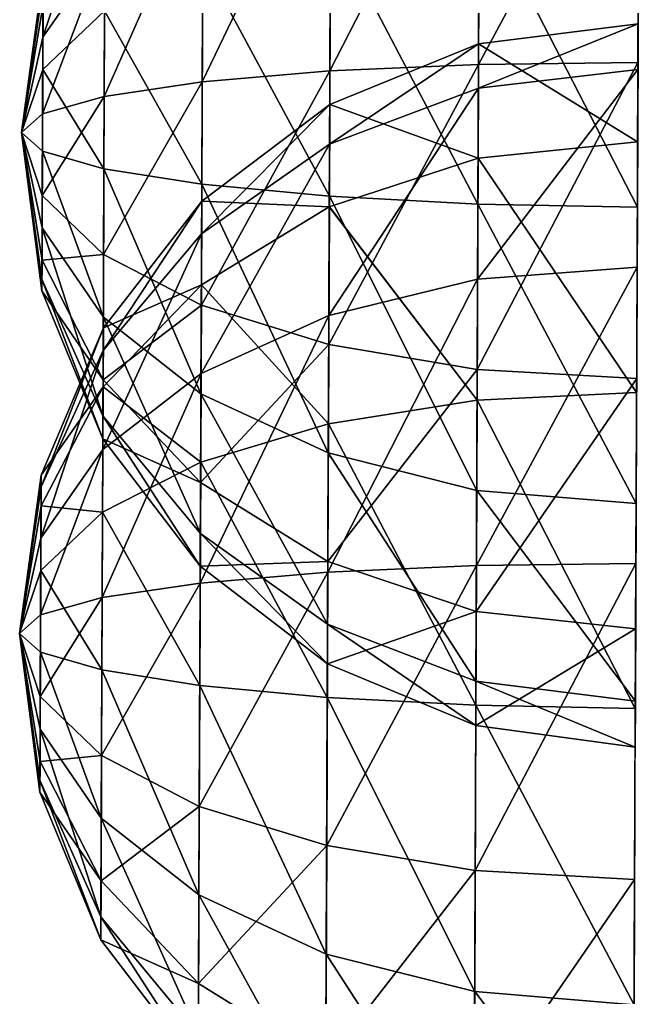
# Model space of a CAD drawing. Header units: metres. Extents: x -322 to 100, y -423 to 142.
# Drawn here: x -80.41 to -50.52, y -2.52 to 45.06 of the extents above; entities that cross this region are included whole.
import ezdxf

# ---------------------------------------------------------------- set-up
doc = ezdxf.new("R2010")
doc.units = ezdxf.units.M

msp = doc.modelspace()

# ---------------------------------------------------------------- linework, layer by layer
for points in [[(-50.240597, 57.39682, -816.6804), (-58.007607, 56.81713, -817.4996), (-58.0646, 42.88397, -811.9441), (-58.064503, 42.884068, -811.944)], [(-50.240597, 57.39682, -816.6804), (-58.0646, 42.88397, -811.9441), (-50.299603, 42.972145, -810.9289), (-50.299503, 42.972244, -810.9288)], [(-58.007607, 56.81713, -817.4996), (-65.250305, 55.05405, -819.9013), (-65.30141, 42.561913, -814.9204), (-65.30131, 42.56201, -814.9203)], [(-58.007607, 56.81713, -817.4996), (-65.30141, 42.561913, -814.9204), (-58.0646, 42.88397, -811.9441), (-58.064503, 42.884068, -811.944)], [(-65.250305, 55.05405, -819.9013), (-71.47513, 52.227722, -823.7219), (-71.516846, 42.02794, -819.655), (-71.51675, 42.028038, -819.6549)], [(-65.250305, 55.05405, -819.9013), (-71.516846, 42.02794, -819.655), (-65.30141, 42.561913, -814.9204), (-65.30131, 42.56201, -814.9203)], [(-76.238174, 53.338966, -834.7977), (-79.26236, 46.704018, -837.6552), (-79.27254, 44.215107, -834.4993), (-79.27244, 44.215206, -834.4992)], [(-76.238174, 53.338966, -834.7977), (-79.27254, 44.215107, -834.4993), (-76.25784, 48.53076, -828.70105), (-76.257744, 48.53086, -828.7009)], [(-71.47513, 52.227722, -823.7219), (-76.25784, 48.53076, -828.70105), (-76.287346, 41.318424, -825.8253), (-76.28725, 41.318523, -825.8252)], [(-71.47513, 52.227722, -823.7219), (-76.287346, 41.318424, -825.8253), (-71.516846, 42.02794, -819.655), (-71.51675, 42.028038, -819.6549)], [(-58.09242, 36.08385, -869.49927), (-65.271904, 49.774048, -864.59045), (-58.031696, 50.92805, -867.3439), (-58.031597, 50.92815, -867.34375)], [(-50.3284, 35.932144, -870.51447), (-58.09242, 36.08385, -869.49927), (-58.031696, 50.92805, -867.3439), (-58.031597, 50.92815, -867.34375)], [(-50.3284, 35.932144, -870.51447), (-58.031696, 50.92805, -867.3439), (-50.265537, 51.299995, -868.283), (-50.265438, 51.300095, -868.2829)], [(-65.32635, 36.465096, -866.52295), (-71.49276, 47.91662, -860.21045), (-65.271904, 49.774048, -864.59045), (-65.271805, 49.774147, -864.59033)], [(-58.09242, 36.08385, -869.49927), (-65.32635, 36.465096, -866.52295), (-65.271904, 49.774048, -864.59045), (-65.271805, 49.774147, -864.59033)], [(-76.25784, 48.53076, -828.70105), (-79.27254, 44.215107, -834.4993), (-79.28781, 40.481728, -833.01074), (-79.28771, 40.481827, -833.0106)], [(-76.25784, 48.53076, -828.70105), (-79.28781, 40.481728, -833.01074), (-76.287346, 41.318424, -825.8253), (-76.28725, 41.318523, -825.8252)], [(-71.53721, 37.049904, -861.7883), (-76.27032, 45.48235, -854.5023), (-71.49276, 47.91662, -860.21045), (-71.49266, 47.916718, -860.2103)], [(-65.32635, 36.465096, -866.52295), (-71.53721, 37.049904, -861.7883), (-71.49276, 47.91662, -860.21045), (-71.49266, 47.916718, -860.2103)], [(-79.26608, 45.792976, -845.36615), (-80.31375, 39.574867, -840.7217), (-79.259995, 47.28156, -841.63275), (-79.259895, 47.28166, -841.6326)], [(-79.259995, 47.28156, -841.63275), (-80.31375, 39.574867, -840.7217), (-79.26236, 46.704018, -837.6552), (-79.26226, 46.704117, -837.6551)], [(-79.26236, 46.704018, -837.6552), (-80.31375, 39.574867, -840.7217), (-79.27254, 44.215107, -834.4993), (-79.27244, 44.215206, -834.4992)], [(-79.27899, 42.637135, -847.8551), (-80.31375, 39.574867, -840.7217), (-79.26608, 45.792976, -845.36615), (-79.26598, 45.793076, -845.366)], [(-76.27032, 45.48235, -854.5023), (-79.27899, 42.637135, -847.8551), (-79.26608, 45.792976, -845.36615), (-79.26598, 45.793076, -845.366)], [(-76.30175, 37.798424, -855.61804), (-79.27899, 42.637135, -847.8551), (-76.27032, 45.48235, -854.5023), (-76.27022, 45.48245, -854.5022)], [(-71.53721, 37.049904, -861.7883), (-76.30175, 37.798424, -855.61804), (-76.27032, 45.48235, -854.5023), (-76.27022, 45.48245, -854.5022)], [(-50.291885, 44.859024, -676.2973), (-58.060547, 43.875626, -676.17737), (-58.069363, 41.720222, -661.333), (-58.069263, 41.72032, -661.3329)], [(-50.291885, 44.859024, -676.2973), (-58.069363, 41.720222, -661.333), (-50.301014, 42.627583, -660.9293), (-50.300915, 42.62768, -660.9292)], [(-50.31541, 39.107582, -690.7221), (-58.060547, 43.875626, -676.17737), (-50.291885, 44.859024, -676.2973), (-50.291786, 44.859123, -676.2972)], [(-79.27254, 44.215107, -834.4993), (-80.31375, 39.574867, -840.7217), (-79.28781, 40.481728, -833.01074), (-79.28771, 40.481827, -833.0106)], [(-58.060547, 43.875626, -676.17737), (-65.30809, 40.92894, -675.82574), (-65.315994, 38.99646, -662.51666), (-65.315895, 38.99656, -662.51654)], [(-58.060547, 43.875626, -676.17737), (-65.315994, 38.99646, -662.51666), (-58.069363, 41.720222, -661.333), (-58.069263, 41.72032, -661.3329)], [(-58.08327, 38.32016, -690.11066), (-65.30809, 40.92894, -675.82574), (-58.060547, 43.875626, -676.17737), (-58.060448, 43.875725, -676.17725)], [(-50.31541, 39.107582, -690.7221), (-58.08327, 38.32016, -690.11066), (-58.060547, 43.875626, -676.17737), (-58.060448, 43.875725, -676.17725)], [(-58.0646, 42.88397, -811.9441), (-65.30141, 42.561913, -814.9204), (-65.35585, 29.252968, -816.8529), (-65.35575, 29.253067, -816.8528)], [(-58.0646, 42.88397, -811.9441), (-65.35585, 29.252968, -816.8529), (-58.125324, 28.039764, -814.0995), (-58.125225, 28.039864, -814.09937)], [(-50.299603, 42.972145, -810.9289), (-58.0646, 42.88397, -811.9441), (-58.125324, 28.039764, -814.0995), (-58.125225, 28.039864, -814.09937)], [(-50.299603, 42.972145, -810.9289), (-58.125324, 28.039764, -814.0995), (-50.36247, 27.604294, -813.16034), (-50.36237, 27.604393, -813.1602)], [(-79.29526, 38.65964, -848.4326), (-80.31375, 39.574867, -840.7217), (-79.27899, 42.637135, -847.8551), (-79.27889, 42.637234, -847.855)], [(-76.30175, 37.798424, -855.61804), (-79.29526, 38.65964, -848.4326), (-79.27899, 42.637135, -847.8551), (-79.27889, 42.637234, -847.855)], [(-65.30141, 42.561913, -814.9204), (-71.516846, 42.02794, -819.655), (-71.561295, 31.161228, -821.2329), (-71.561195, 31.161327, -821.2328)], [(-65.30141, 42.561913, -814.9204), (-71.561295, 31.161228, -821.2329), (-65.35585, 29.252968, -816.8529), (-65.35575, 29.253067, -816.8528)], [(-50.301014, 42.627583, -660.9293), (-58.069363, 41.720222, -661.333), (-58.10736, 32.43148, -649.5552), (-58.10726, 32.43158, -649.55505)], [(-50.301014, 42.627583, -660.9293), (-58.10736, 32.43148, -649.5552), (-50.34035, 33.01117, -648.736), (-50.340252, 33.01127, -648.7359)], [(-71.516846, 42.02794, -819.655), (-76.287346, 41.318424, -825.8253), (-76.31878, 33.6345, -826.94104), (-76.31868, 33.634598, -826.9409)], [(-71.516846, 42.02794, -819.655), (-76.31878, 33.6345, -826.94104), (-71.561295, 31.161228, -821.2329), (-71.561195, 31.161327, -821.2328)], [(-58.069363, 41.720222, -661.333), (-65.315994, 38.99646, -662.51666), (-65.35006, 30.6684, -651.9569), (-65.34996, 30.668499, -651.9568)], [(-58.069363, 41.720222, -661.333), (-65.35006, 30.6684, -651.9569), (-58.10736, 32.43148, -649.5552), (-58.10726, 32.43158, -649.55505)], [(-76.287346, 41.318424, -825.8253), (-79.28781, 40.481728, -833.01074), (-79.30408, 36.504234, -833.58826), (-79.30398, 36.504333, -833.58813)], [(-76.287346, 41.318424, -825.8253), (-79.30408, 36.504234, -833.58826), (-76.31878, 33.6345, -826.94104), (-76.31868, 33.634598, -826.9409)], [(-65.30809, 40.92894, -675.82574), (-71.5406, 36.21977, -675.2663), (-71.547066, 34.641903, -664.39954), (-71.54697, 34.642002, -664.3994)], [(-65.30809, 40.92894, -675.82574), (-71.547066, 34.641903, -664.39954), (-65.315994, 38.99646, -662.51666), (-65.315895, 38.99656, -662.51654)], [(-65.32846, 35.948048, -688.31793), (-71.5406, 36.21977, -675.2663), (-65.30809, 40.92894, -675.82574), (-65.30799, 40.92904, -675.8256)], [(-58.08327, 38.32016, -690.11066), (-65.32846, 35.948048, -688.31793), (-65.30809, 40.92894, -675.82574), (-65.30799, 40.92904, -675.8256)], [(-79.28781, 40.481728, -833.01074), (-80.31375, 39.574867, -840.7217), (-79.30408, 36.504234, -833.58826), (-79.30398, 36.504333, -833.58813)], [(-79.30408, 36.504234, -833.58826), (-80.31375, 39.574867, -840.7217), (-79.316986, 33.348396, -836.0772), (-79.31689, 33.348495, -836.0771)], [(-79.316986, 33.348396, -836.0772), (-80.31375, 39.574867, -840.7217), (-79.323074, 31.859814, -839.8106), (-79.322975, 31.859913, -839.8105)], [(-79.323074, 31.859814, -839.8106), (-80.31375, 39.574867, -840.7217), (-79.32071, 32.43735, -843.78815), (-79.32061, 32.43745, -843.788)], [(-79.32071, 32.43735, -843.78815), (-80.31375, 39.574867, -840.7217), (-79.31053, 34.92626, -846.94403), (-79.31043, 34.92636, -846.9439)], [(-79.31053, 34.92626, -846.94403), (-80.31375, 39.574867, -840.7217), (-79.29526, 38.65964, -848.4326), (-79.29516, 38.65974, -848.4325)], [(-50.36529, 26.914347, -700.3386), (-58.08327, 38.32016, -690.11066), (-50.31541, 39.107582, -690.7221), (-50.31531, 39.10768, -690.722)], [(-76.33125, 30.58609, -852.7423), (-79.31053, 34.92626, -846.94403), (-79.29526, 38.65964, -848.4326), (-79.29516, 38.65974, -848.4325)], [(-76.33125, 30.58609, -852.7423), (-79.29526, 38.65964, -848.4326), (-76.30175, 37.798424, -855.61804), (-76.30165, 37.798523, -855.6179)], [(-65.315994, 38.99646, -662.51666), (-71.547066, 34.641903, -664.39954), (-71.574875, 27.842072, -655.7775), (-71.574776, 27.84217, -655.7774)], [(-65.315994, 38.99646, -662.51666), (-71.574875, 27.842072, -655.7775), (-65.35006, 30.6684, -651.9569), (-65.34996, 30.668499, -651.9568)], [(-58.13145, 26.5424, -699.3995), (-65.32846, 35.948048, -688.31793), (-58.08327, 38.32016, -690.11066), (-58.08317, 38.32026, -690.11053)], [(-50.36529, 26.914347, -700.3386), (-58.13145, 26.5424, -699.3995), (-58.08327, 38.32016, -690.11066), (-58.08317, 38.32026, -690.11053)], [(-58.08327, 38.32016, -690.11066), (-58.08327, 38.32016, -690.11066), (-58.13145, 26.5424, -699.3995), (-58.13135, 26.5425, -699.39935)], [(-71.57893, 26.850124, -857.72144), (-76.33125, 30.58609, -852.7423), (-76.30175, 37.798424, -855.61804), (-76.30165, 37.798523, -855.6179)], [(-71.57893, 26.850124, -857.72144), (-76.30175, 37.798424, -855.61804), (-71.53721, 37.049904, -861.7883), (-71.53711, 37.050003, -861.7882)], [(-65.37745, 23.972965, -861.54205), (-71.57893, 26.850124, -857.72144), (-71.53721, 37.049904, -861.7883), (-71.53711, 37.050003, -861.7882)], [(-65.37745, 23.972965, -861.54205), (-71.53721, 37.049904, -861.7883), (-65.32635, 36.465096, -866.52295), (-65.32625, 36.465195, -866.5228)], [(-76.31878, 33.6345, -826.94104), (-79.30408, 36.504234, -833.58826), (-79.316986, 33.348396, -836.0772), (-79.31689, 33.348495, -836.0771)], [(-71.5406, 36.21977, -675.2663), (-76.33337, 30.069038, -674.5373), (-76.33793, 28.953316, -666.85333), (-76.33783, 28.953415, -666.8532)], [(-71.5406, 36.21977, -675.2663), (-76.33793, 28.953316, -666.85333), (-71.547066, 34.641903, -664.39954), (-71.54697, 34.642002, -664.3994)], [(-71.55724, 32.152885, -685.4662), (-76.33337, 30.069038, -674.5373), (-71.5406, 36.21977, -675.2663), (-71.540504, 36.219868, -675.2662)], [(-65.32846, 35.948048, -688.31793), (-71.55724, 32.152885, -685.4662), (-71.5406, 36.21977, -675.2663), (-71.540504, 36.219868, -675.2662)], [(-58.149414, 22.15069, -863.9438), (-65.37745, 23.972965, -861.54205), (-65.32635, 36.465096, -866.52295), (-65.32625, 36.465195, -866.5228)], [(-58.149414, 22.15069, -863.9438), (-65.32635, 36.465096, -866.52295), (-58.09242, 36.08385, -869.49927), (-58.09232, 36.08395, -869.49915)], [(-65.37166, 25.388397, -696.64606), (-71.55724, 32.152885, -685.4662), (-65.32846, 35.948048, -688.31793), (-65.32836, 35.948147, -688.3178)], [(-58.13145, 26.5424, -699.3995), (-65.37166, 25.388397, -696.64606), (-65.32846, 35.948048, -688.31793), (-65.32836, 35.948147, -688.3178)], [(-65.32846, 35.948048, -688.31793), (-65.32846, 35.948048, -688.31793), (-65.37166, 25.388397, -696.64606), (-65.37156, 25.388496, -696.64594)], [(-50.387405, 21.507477, -864.76294), (-58.149414, 22.15069, -863.9438), (-58.09242, 36.08385, -869.49927), (-58.09232, 36.08395, -869.49915)], [(-50.387405, 21.507477, -864.76294), (-58.09242, 36.08385, -869.49927), (-50.3284, 35.932144, -870.51447), (-50.3283, 35.932243, -870.51434)], [(-76.35092, 25.777884, -846.6456), (-79.32071, 32.43735, -843.78815), (-79.31053, 34.92626, -846.94403), (-79.31043, 34.92636, -846.9439)], [(-76.35092, 25.777884, -846.6456), (-79.31053, 34.92626, -846.94403), (-76.33125, 30.58609, -852.7423), (-76.331154, 30.58619, -852.7422)], [(-71.547066, 34.641903, -664.39954), (-76.33793, 28.953316, -666.85333), (-76.3576, 24.145111, -660.75665), (-76.3575, 24.14521, -660.75653)], [(-71.547066, 34.641903, -664.39954), (-76.3576, 24.145111, -660.75665), (-71.574875, 27.842072, -655.7775), (-71.574776, 27.84217, -655.7774)], [(-76.34372, 27.537884, -831.74927), (-79.316986, 33.348396, -836.0772), (-79.323074, 31.859814, -839.8106), (-79.322975, 31.859913, -839.8105)], [(-76.31878, 33.6345, -826.94104), (-79.316986, 33.348396, -836.0772), (-76.34372, 27.537884, -831.74927), (-76.34362, 27.537983, -831.74915)], [(-71.561295, 31.161228, -821.2329), (-76.31878, 33.6345, -826.94104), (-76.34372, 27.537884, -831.74927), (-76.34362, 27.537983, -831.74915)], [(-50.34035, 33.01117, -648.736), (-58.10736, 32.43148, -649.5552), (-58.164356, 18.498318, -643.9997), (-58.164257, 18.498417, -643.9996)], [(-50.34035, 33.01117, -648.736), (-58.164356, 18.498318, -643.9997), (-50.399357, 18.586496, -642.9845), (-50.399258, 18.586596, -642.9844)], [(-76.355484, 24.662163, -838.9617), (-79.323074, 31.859814, -839.8106), (-79.32071, 32.43735, -843.78815), (-79.32061, 32.43745, -843.788)], [(-76.355484, 24.662163, -838.9617), (-79.32071, 32.43735, -843.78815), (-76.35092, 25.777884, -846.6456), (-76.35082, 25.777983, -846.6455)], [(-58.10736, 32.43148, -649.5552), (-65.35006, 30.6684, -651.9569), (-65.40116, 18.176264, -646.97595), (-65.40106, 18.176363, -646.9758)], [(-58.10736, 32.43148, -649.5552), (-65.40116, 18.176264, -646.97595), (-58.164356, 18.498318, -643.9997), (-58.164257, 18.498417, -643.9996)], [(-71.592514, 23.530968, -692.26605), (-76.34513, 27.193317, -681.7497), (-71.55724, 32.152885, -685.4662), (-71.557144, 32.152985, -685.46606)], [(-71.55724, 32.152885, -685.4662), (-76.34513, 27.193317, -681.7497), (-76.33337, 30.069038, -674.5373), (-76.33327, 30.069138, -674.5372)], [(-65.37166, 25.388397, -696.64606), (-71.592514, 23.530968, -692.26605), (-71.55724, 32.152885, -685.4662), (-71.557144, 32.152985, -685.46606)], [(-71.55724, 32.152885, -685.4662), (-71.55724, 32.152885, -685.4662), (-71.592514, 23.530968, -692.26605), (-71.592415, 23.531067, -692.2659)], [(-76.34372, 27.537884, -831.74927), (-79.323074, 31.859814, -839.8106), (-76.355484, 24.662163, -838.9617), (-76.355385, 24.662262, -838.96155)], [(-71.561295, 31.161228, -821.2329), (-76.34372, 27.537884, -831.74927), (-71.59657, 22.539307, -828.0328), (-71.59647, 22.539406, -828.03265)], [(-65.35585, 29.252968, -816.8529), (-71.561295, 31.161228, -821.2329), (-71.59657, 22.539307, -828.0328), (-71.59647, 22.539406, -828.03265)], [(-71.60675, 20.050295, -849.0994), (-76.35092, 25.777884, -846.6456), (-76.33125, 30.58609, -852.7423), (-76.331154, 30.58619, -852.7422)], [(-71.60675, 20.050295, -849.0994), (-76.33125, 30.58609, -852.7423), (-71.57893, 26.850124, -857.72144), (-71.578835, 26.850224, -857.7213)], [(-65.35006, 30.6684, -651.9569), (-71.574875, 27.842072, -655.7775), (-71.6166, 17.642288, -651.71063), (-71.6165, 17.642387, -651.7105)], [(-65.35006, 30.6684, -651.9569), (-71.6166, 17.642288, -651.71063), (-65.40116, 18.176264, -646.97595), (-65.40106, 18.176363, -646.9758)], [(-76.33337, 30.069038, -674.5373), (-79.35975, 22.895908, -673.68835), (-79.36211, 22.318367, -669.7108), (-79.36201, 22.318466, -669.7107)], [(-76.33337, 30.069038, -674.5373), (-79.36211, 22.318367, -669.7108), (-76.33793, 28.953316, -666.85333), (-76.33783, 28.953415, -666.8532)], [(-76.34513, 27.193317, -681.7497), (-79.35975, 22.895908, -673.68835), (-76.33337, 30.069038, -674.5373), (-76.33327, 30.069138, -674.5372)], [(-65.35585, 29.252968, -816.8529), (-71.59657, 22.539307, -828.0328), (-65.39905, 18.693316, -825.181), (-65.39895, 18.693415, -825.1809)], [(-58.125324, 28.039764, -814.0995), (-65.35585, 29.252968, -816.8529), (-65.39905, 18.693316, -825.181), (-65.39895, 18.693415, -825.1809)], [(-76.33793, 28.953316, -666.85333), (-79.36211, 22.318367, -669.7108), (-79.37229, 19.829456, -666.55493), (-79.37219, 19.829556, -666.5548)], [(-76.33793, 28.953316, -666.85333), (-79.37229, 19.829456, -666.55493), (-76.3576, 24.145111, -660.75665), (-76.3575, 24.14521, -660.75653)], [(-71.574875, 27.842072, -655.7775), (-76.3576, 24.145111, -660.75665), (-76.3871, 16.932774, -657.8809), (-76.387, 16.932873, -657.8808)], [(-71.574875, 27.842072, -655.7775), (-76.3871, 16.932774, -657.8809), (-71.6166, 17.642288, -651.71063), (-71.6165, 17.642387, -651.7105)], [(-58.125324, 28.039764, -814.0995), (-65.39905, 18.693316, -825.181), (-58.173504, 16.262005, -823.3883), (-58.173405, 16.262104, -823.3882)], [(-50.36247, 27.604294, -813.16034), (-58.125324, 28.039764, -814.0995), (-58.173504, 16.262005, -823.3883), (-58.173405, 16.262104, -823.3882)], [(-50.36247, 27.604294, -813.16034), (-58.173504, 16.262005, -823.3883), (-50.412346, 15.411062, -822.77686), (-50.412247, 15.411162, -822.77673)], [(-76.37007, 21.096699, -686.5579), (-79.36584, 21.407326, -677.42175), (-76.34513, 27.193317, -681.7497), (-76.34503, 27.193417, -681.7496)], [(-76.34513, 27.193317, -681.7497), (-79.36584, 21.407326, -677.42175), (-79.35975, 22.895908, -673.68835), (-79.35965, 22.896008, -673.68823)], [(-71.592514, 23.530968, -692.26605), (-76.37007, 21.096699, -686.5579), (-76.34513, 27.193317, -681.7497), (-76.34503, 27.193417, -681.7496)], [(-76.34513, 27.193317, -681.7497), (-76.34513, 27.193317, -681.7497), (-76.37007, 21.096699, -686.5579), (-76.36997, 21.096798, -686.5578)], [(-71.59657, 22.539307, -828.0328), (-76.34372, 27.537884, -831.74927), (-76.355484, 24.662163, -838.9617), (-76.355385, 24.662262, -838.96155)], [(-65.411514, 15.644909, -850.9823), (-71.60675, 20.050295, -849.0994), (-71.57893, 26.850124, -857.72144), (-71.578835, 26.850224, -857.7213)], [(-65.411514, 15.644909, -850.9823), (-71.57893, 26.850124, -857.72144), (-65.37745, 23.972965, -861.54205), (-65.37735, 23.973064, -861.54193)], [(-50.428154, 11.546495, -702.57007), (-58.13145, 26.5424, -699.3995), (-50.36529, 26.914347, -700.3386), (-50.365192, 26.914446, -700.3385)], [(-58.192173, 11.698199, -701.5549), (-65.37166, 25.388397, -696.64606), (-58.13145, 26.5424, -699.3995), (-58.13135, 26.5425, -699.39935)], [(-50.428154, 11.546495, -702.57007), (-58.192173, 11.698199, -701.5549), (-58.13145, 26.5424, -699.3995), (-58.13135, 26.5425, -699.39935)], [(-71.613205, 18.472427, -838.23267), (-76.355484, 24.662163, -838.9617), (-76.35092, 25.777884, -846.6456), (-76.35082, 25.777983, -846.6455)], [(-71.613205, 18.472427, -838.23267), (-76.35092, 25.777884, -846.6456), (-71.60675, 20.050295, -849.0994), (-71.60665, 20.050394, -849.0993)], [(-65.4261, 12.079445, -698.5786), (-71.592514, 23.530968, -692.26605), (-65.37166, 25.388397, -696.64606), (-65.37156, 25.388496, -696.64594)], [(-58.192173, 11.698199, -701.5549), (-65.4261, 12.079445, -698.5786), (-65.37166, 25.388397, -696.64606), (-65.37156, 25.388496, -696.64594)], [(-71.59657, 22.539307, -828.0328), (-76.355484, 24.662163, -838.9617), (-71.613205, 18.472427, -838.23267), (-71.613106, 18.472527, -838.23254)], [(-76.3576, 24.145111, -660.75665), (-79.37229, 19.829456, -666.55493), (-79.38756, 16.096077, -665.06635), (-79.38746, 16.096176, -665.0662)], [(-76.3576, 24.145111, -660.75665), (-79.38756, 16.096077, -665.06635), (-76.3871, 16.932774, -657.8809), (-76.387, 16.932873, -657.8808)], [(-58.187412, 12.86195, -852.16595), (-65.411514, 15.644909, -850.9823), (-65.37745, 23.972965, -861.54205), (-65.37735, 23.973064, -861.54193)], [(-58.187412, 12.86195, -852.16595), (-65.37745, 23.972965, -861.54205), (-58.149414, 22.15069, -863.9438), (-58.149315, 22.15079, -863.94366)], [(-71.63696, 12.664255, -693.84393), (-76.37007, 21.096699, -686.5579), (-71.592514, 23.530968, -692.26605), (-71.592415, 23.531067, -692.2659)], [(-65.4261, 12.079445, -698.5786), (-71.63696, 12.664255, -693.84393), (-71.592514, 23.530968, -692.26605), (-71.592415, 23.531067, -692.2659)], [(-79.36584, 21.407326, -677.42175), (-80.413506, 15.189217, -672.7773), (-79.35975, 22.895908, -673.68835), (-79.35965, 22.896008, -673.68823)], [(-79.35975, 22.895908, -673.68835), (-80.413506, 15.189217, -672.7773), (-79.36211, 22.318367, -669.7108), (-79.36201, 22.318466, -669.7107)], [(-65.39905, 18.693316, -825.181), (-71.59657, 22.539307, -828.0328), (-71.613205, 18.472427, -838.23267), (-71.613106, 18.472527, -838.23254)], [(-79.36211, 22.318367, -669.7108), (-80.413506, 15.189217, -672.7773), (-79.37229, 19.829456, -666.55493), (-79.37219, 19.829556, -666.5548)], [(-50.426743, 11.891066, -852.56964), (-58.187412, 12.86195, -852.16595), (-58.149414, 22.15069, -863.9438), (-58.149315, 22.15079, -863.94366)], [(-50.426743, 11.891066, -852.56964), (-58.149414, 22.15069, -863.9438), (-50.387405, 21.507477, -864.76294), (-50.387306, 21.507576, -864.7628)], [(-79.378746, 18.251484, -679.9107), (-80.413506, 15.189217, -672.7773), (-79.36584, 21.407326, -677.42175), (-79.36574, 21.407425, -677.42163)], [(-76.37007, 21.096699, -686.5579), (-79.378746, 18.251484, -679.9107), (-79.36584, 21.407326, -677.42175), (-79.36574, 21.407425, -677.42163)], [(-76.401505, 13.412773, -687.67365), (-79.378746, 18.251484, -679.9107), (-76.37007, 21.096699, -686.5579), (-76.36997, 21.096798, -686.5578)], [(-71.63696, 12.664255, -693.84393), (-76.401505, 13.412773, -687.67365), (-76.37007, 21.096699, -686.5579), (-76.36997, 21.096798, -686.5578)], [(-65.41942, 13.712423, -837.6732), (-71.613205, 18.472427, -838.23267), (-71.60675, 20.050295, -849.0994), (-71.60665, 20.050394, -849.0993)], [(-65.41942, 13.712423, -837.6732), (-71.60675, 20.050295, -849.0994), (-65.411514, 15.644909, -850.9823), (-65.411415, 15.645009, -850.9822)], [(-79.37229, 19.829456, -666.55493), (-80.413506, 15.189217, -672.7773), (-79.38756, 16.096077, -665.06635), (-79.38746, 16.096176, -665.0662)], [(-65.39905, 18.693316, -825.181), (-71.613205, 18.472427, -838.23267), (-65.41942, 13.712423, -837.6732), (-65.41932, 13.712523, -837.6731)], [(-58.173504, 16.262005, -823.3883), (-65.39905, 18.693316, -825.181), (-65.41942, 13.712423, -837.6732), (-65.41932, 13.712523, -837.6731)], [(-50.399357, 18.586496, -642.9845), (-58.164356, 18.498318, -643.9997), (-58.22508, 3.654113, -646.1551), (-58.22498, 3.654213, -646.15497)], [(-50.399357, 18.586496, -642.9845), (-58.22508, 3.654113, -646.1551), (-50.462223, 3.218644, -645.21594), (-50.462124, 3.218744, -645.2158)], [(-79.39502, 14.273991, -680.4882), (-80.413506, 15.189217, -672.7773), (-79.378746, 18.251484, -679.9107), (-79.37865, 18.251583, -679.9106)], [(-76.401505, 13.412773, -687.67365), (-79.39502, 14.273991, -680.4882), (-79.378746, 18.251484, -679.9107), (-79.37865, 18.251583, -679.9106)], [(-65.40116, 18.176264, -646.97595), (-71.6166, 17.642288, -651.71063), (-71.66106, 6.775577, -653.2885), (-71.66096, 6.775677, -653.2884)], [(-65.40116, 18.176264, -646.97595), (-71.66106, 6.775577, -653.2885), (-65.455605, 4.867316, -648.9085), (-65.455505, 4.867416, -648.9084)], [(-58.164356, 18.498318, -643.9997), (-65.40116, 18.176264, -646.97595), (-65.455605, 4.867316, -648.9085), (-65.455505, 4.867416, -648.9084)], [(-58.164356, 18.498318, -643.9997), (-65.455605, 4.867316, -648.9085), (-58.22508, 3.654113, -646.1551), (-58.22498, 3.654213, -646.15497)], [(-71.6166, 17.642288, -651.71063), (-76.3871, 16.932774, -657.8809), (-76.41853, 9.248848, -658.99664), (-76.418434, 9.248948, -658.9965)], [(-71.6166, 17.642288, -651.71063), (-76.41853, 9.248848, -658.99664), (-71.66106, 6.775577, -653.2885), (-71.66096, 6.775677, -653.2884)], [(-76.3871, 16.932774, -657.8809), (-79.38756, 16.096077, -665.06635), (-79.40383, 12.118586, -665.64386), (-79.40373, 12.118686, -665.64374)], [(-76.3871, 16.932774, -657.8809), (-79.40383, 12.118586, -665.64386), (-76.41853, 9.248848, -658.99664), (-76.418434, 9.248948, -658.9965)], [(-58.173504, 16.262005, -823.3883), (-65.41942, 13.712423, -837.6732), (-58.196228, 10.706543, -837.3216), (-58.19613, 10.706643, -837.3215)], [(-50.412346, 15.411062, -822.77686), (-58.173504, 16.262005, -823.3883), (-58.196228, 10.706543, -837.3216), (-58.19613, 10.706643, -837.3215)], [(-79.38756, 16.096077, -665.06635), (-80.413506, 15.189217, -672.7773), (-79.40383, 12.118586, -665.64386), (-79.40373, 12.118686, -665.64374)], [(-58.196228, 10.706543, -837.3216), (-65.41942, 13.712423, -837.6732), (-65.411514, 15.644909, -850.9823), (-65.411415, 15.645009, -850.9822)], [(-58.196228, 10.706543, -837.3216), (-65.411514, 15.644909, -850.9823), (-58.187412, 12.86195, -852.16595), (-58.187313, 12.86205, -852.16583)], [(-50.412346, 15.411062, -822.77686), (-58.196228, 10.706543, -837.3216), (-50.43587, 9.659622, -837.20166), (-50.435772, 9.659722, -837.20154)], [(-79.40383, 12.118586, -665.64386), (-80.413506, 15.189217, -672.7773), (-79.41674, 8.962744, -668.1328), (-79.41664, 8.962844, -668.1327)], [(-79.41674, 8.962744, -668.1328), (-80.413506, 15.189217, -672.7773), (-79.42283, 7.474162, -671.8662), (-79.42273, 7.474262, -671.8661)], [(-79.42283, 7.474162, -671.8662), (-80.413506, 15.189217, -672.7773), (-79.42047, 8.051702, -675.84375), (-79.42037, 8.051802, -675.8436)], [(-79.42047, 8.051702, -675.84375), (-80.413506, 15.189217, -672.7773), (-79.410286, 10.540611, -678.99963), (-79.41019, 10.540711, -678.9995)], [(-79.410286, 10.540611, -678.99963), (-80.413506, 15.189217, -672.7773), (-79.39502, 14.273991, -680.4882), (-79.39492, 14.274091, -680.4881)], [(-76.43101, 6.200439, -684.7979), (-79.410286, 10.540611, -678.99963), (-79.39502, 14.273991, -680.4882), (-79.39492, 14.274091, -680.4881)], [(-76.43101, 6.200439, -684.7979), (-79.39502, 14.273991, -680.4882), (-76.401505, 13.412773, -687.67365), (-76.401405, 13.412873, -687.6735)], [(-71.67869, 2.464474, -689.77704), (-76.43101, 6.200439, -684.7979), (-76.401505, 13.412773, -687.67365), (-76.401405, 13.412873, -687.6735)], [(-71.67869, 2.464474, -689.77704), (-76.401505, 13.412773, -687.67365), (-71.63696, 12.664255, -693.84393), (-71.63686, 12.664355, -693.8438)], [(-50.43587, 9.659622, -837.20166), (-58.196228, 10.706543, -837.3216), (-58.187412, 12.86195, -852.16595), (-58.187313, 12.86205, -852.16583)], [(-50.43587, 9.659622, -837.20166), (-58.187412, 12.86195, -852.16595), (-50.426743, 11.891066, -852.56964), (-50.426643, 11.891166, -852.5695)], [(-65.4772, -0.412685, -693.59766), (-71.67869, 2.464474, -689.77704), (-71.63696, 12.664255, -693.84393), (-71.63686, 12.664355, -693.8438)], [(-65.4772, -0.412685, -693.59766), (-71.63696, 12.664255, -693.84393), (-65.4261, 12.079445, -698.5786), (-65.426, 12.079545, -698.5785)], [(-76.41853, 9.248848, -658.99664), (-79.40383, 12.118586, -665.64386), (-79.41674, 8.962744, -668.1328), (-79.41664, 8.962844, -668.1327)], [(-58.24917, -2.234961, -695.9994), (-65.4772, -0.412685, -693.59766), (-65.4261, 12.079445, -698.5786), (-65.426, 12.079545, -698.5785)], [(-58.24917, -2.234961, -695.9994), (-65.4261, 12.079445, -698.5786), (-58.192173, 11.698199, -701.5549), (-58.192074, 11.698299, -701.55475)], [(-50.48716, -2.878174, -696.81854), (-58.24917, -2.234961, -695.9994), (-58.192173, 11.698199, -701.5549), (-58.192074, 11.698299, -701.55475)], [(-50.48716, -2.878174, -696.81854), (-58.192173, 11.698199, -701.5549), (-50.428154, 11.546495, -702.57007), (-50.428055, 11.546596, -702.56995)], [(-76.450676, 1.392233, -678.70123), (-79.42047, 8.051702, -675.84375), (-79.410286, 10.540611, -678.99963), (-79.41019, 10.540711, -678.9995)], [(-76.450676, 1.392233, -678.70123), (-79.410286, 10.540611, -678.99963), (-76.43101, 6.200439, -684.7979), (-76.43091, 6.20054, -684.7978)], [(-76.41853, 9.248848, -658.99664), (-79.41674, 8.962744, -668.1328), (-76.443474, 3.152232, -663.8049), (-76.443375, 3.152332, -663.80475)], [(-71.66106, 6.775577, -653.2885), (-76.41853, 9.248848, -658.99664), (-76.443474, 3.152232, -663.8049), (-76.443375, 3.152332, -663.80475)], [(-76.443474, 3.152232, -663.8049), (-79.41674, 8.962744, -668.1328), (-79.42283, 7.474162, -671.8662), (-79.42273, 7.474262, -671.8661)], [(-76.45524, 0.276512, -671.0173), (-79.42283, 7.474162, -671.8662), (-79.42047, 8.051702, -675.84375), (-79.42037, 8.051802, -675.8436)], [(-76.45524, 0.276512, -671.0173), (-79.42047, 8.051702, -675.84375), (-76.450676, 1.392233, -678.70123), (-76.45058, 1.392333, -678.7011)], [(-76.443474, 3.152232, -663.8049), (-79.42283, 7.474162, -671.8662), (-76.45524, 0.276512, -671.0173), (-76.45514, 0.276612, -671.01715)], [(-71.66106, 6.775577, -653.2885), (-76.443474, 3.152232, -663.8049), (-71.69632, -1.846344, -660.0884), (-71.69622, -1.846244, -660.08826)], [(-65.455605, 4.867316, -648.9085), (-71.66106, 6.775577, -653.2885), (-71.69632, -1.846344, -660.0884), (-71.69622, -1.846244, -660.08826)], [(-71.706505, -4.335356, -681.155), (-76.450676, 1.392233, -678.70123), (-76.43101, 6.200439, -684.7979), (-76.43091, 6.20054, -684.7978)], [(-71.706505, -4.335356, -681.155), (-76.43101, 6.200439, -684.7979), (-71.67869, 2.464474, -689.77704), (-71.67859, 2.464574, -689.7769)], [(-65.455605, 4.867316, -648.9085), (-71.69632, -1.846344, -660.0884), (-65.4988, -5.692335, -657.23663), (-65.4987, -5.692235, -657.2365)], [(-58.22508, 3.654113, -646.1551), (-65.455605, 4.867316, -648.9085), (-65.4988, -5.692335, -657.23663), (-65.4987, -5.692235, -657.2365)], [(-58.22508, 3.654113, -646.1551), (-65.4988, -5.692335, -657.23663), (-58.27326, -8.123646, -655.4439), (-58.27316, -8.123546, -655.4438)], [(-50.462223, 3.218644, -645.21594), (-58.22508, 3.654113, -646.1551), (-58.27326, -8.123646, -655.4439), (-58.27316, -8.123546, -655.4438)], [(-71.69632, -1.846344, -660.0884), (-76.443474, 3.152232, -663.8049), (-76.45524, 0.276512, -671.0173), (-76.45514, 0.276612, -671.01715)], [(-50.462223, 3.218644, -645.21594), (-58.27326, -8.123646, -655.4439), (-50.5121, -8.974588, -654.83246), (-50.512, -8.974488, -654.83234)], [(-65.51127, -8.740742, -683.0379), (-71.706505, -4.335356, -681.155), (-71.67869, 2.464474, -689.77704), (-71.67859, 2.464574, -689.7769)], [(-65.51127, -8.740742, -683.0379), (-71.67869, 2.464474, -689.77704), (-65.4772, -0.412685, -693.59766), (-65.477104, -0.412585, -693.59753)], [(-71.71296, -5.913223, -670.28827), (-76.45524, 0.276512, -671.0173), (-76.450676, 1.392233, -678.70123), (-76.45058, 1.392333, -678.7011)], [(-71.71296, -5.913223, -670.28827), (-76.450676, 1.392233, -678.70123), (-71.706505, -4.335356, -681.155), (-71.706406, -4.335256, -681.1549)], [(-71.69632, -1.846344, -660.0884), (-76.45524, 0.276512, -671.0173), (-71.71296, -5.913223, -670.28827), (-71.71286, -5.913123, -670.28815)], [(-58.287167, -11.523701, -684.22156), (-65.51127, -8.740742, -683.0379), (-65.4772, -0.412685, -693.59766), (-65.477104, -0.412585, -693.59753)], [(-58.287167, -11.523701, -684.22156), (-65.4772, -0.412685, -693.59766), (-58.24917, -2.234961, -695.9994), (-58.24907, -2.234861, -695.99927)], [(-65.4988, -5.692335, -657.23663), (-71.69632, -1.846344, -660.0884), (-71.71296, -5.913223, -670.28827), (-71.71286, -5.913123, -670.28815)], [(-50.526497, -12.494585, -684.62524), (-58.287167, -11.523701, -684.22156), (-58.24917, -2.234961, -695.9994), (-58.24907, -2.234861, -695.99927)], [(-50.526497, -12.494585, -684.62524), (-58.24917, -2.234961, -695.9994), (-50.48716, -2.878174, -696.81854), (-50.48706, -2.878074, -696.8184)]]:
    msp.add_3dface(points)

doc.saveas('drawing.dxf')
